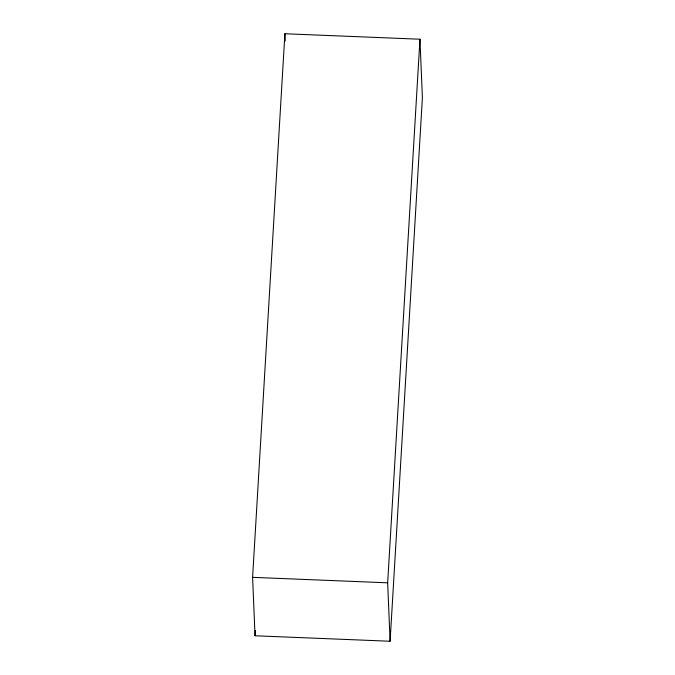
<?xml version="1.0" encoding="UTF-8"?>
<svg xmlns="http://www.w3.org/2000/svg" width="675" height="675" viewBox="0 0 675 675"><rect width="100%" height="100%" fill="white"/><g stroke="black" fill="none" stroke-linecap="round" stroke-linejoin="round"><path stroke-width="1.01" d="M252.602 577.344L284.901 33.75L419.96 39.226L422.398 97.656L390.099 641.25L255.04 635.774L252.602 577.344L387.661 582.82L390.099 641.25M255.04 635.774L255.352 630.517M387.661 582.82L419.96 39.226M284.901 33.75L285.204 41.057"/></g></svg>
